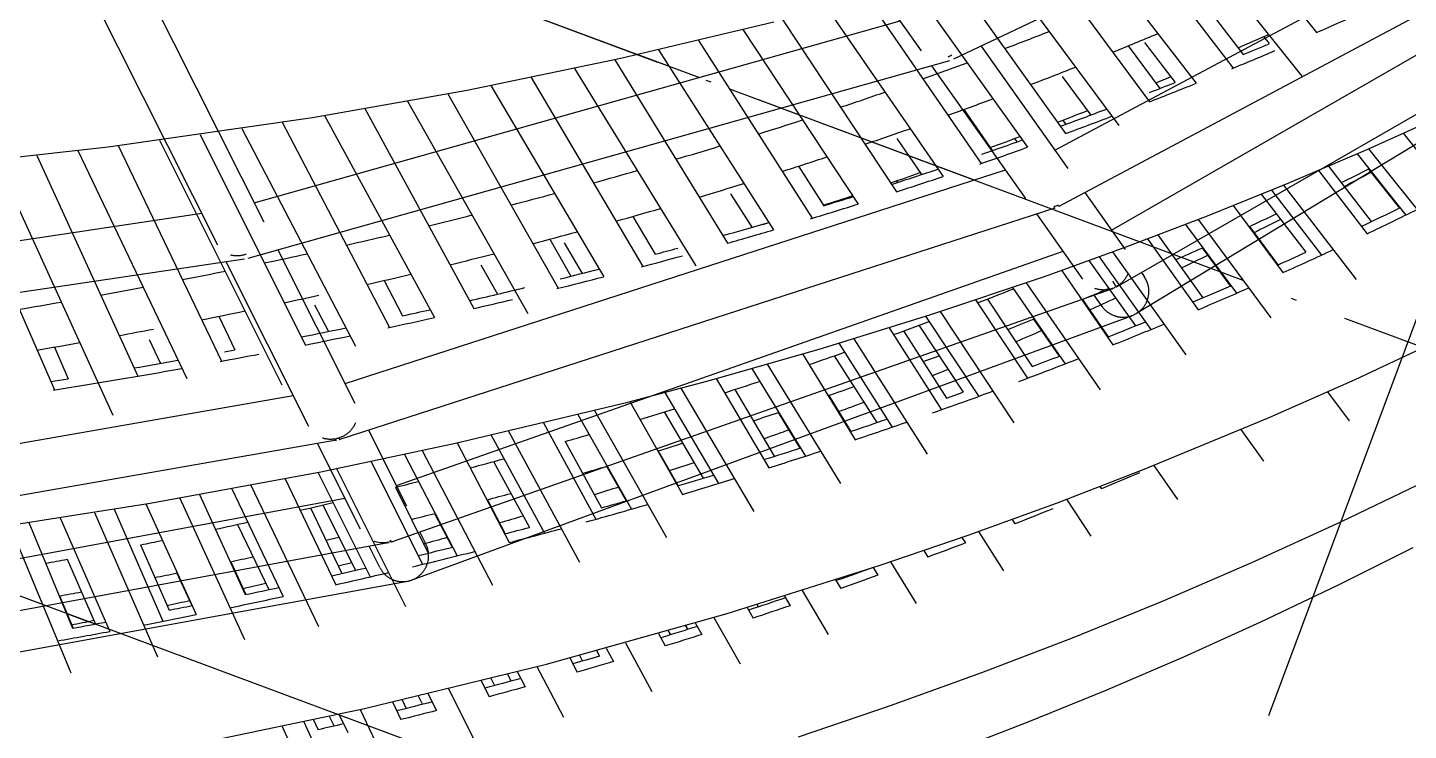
# Model space of a CAD drawing. Header units: millimetres. Extents: x 600121811 to 600690586, y 3472921280 to 3473279938.
# Drawn here: x 600385103 to 600390453, y 3473059061 to 3473061782 of the extents above; entities that cross this region are included whole.
import ezdxf

# ---------------------------------------------------------------- set-up
doc = ezdxf.new("R2010")
doc.units = ezdxf.units.MM
doc.header["$LTSCALE"] = 1000
doc.linetypes.add('AX-MALL-GIRD-200$0$DOTE', pattern=[2.42, 2, -0.2, 0.02, -0.2])
for name, color, linetype in [('AX-MALL-GIRD-200$0$A-Grid', 222, 'AX-MALL-GIRD-200$0$DOTE'), ('AX-MALL-GJ-200$0$A-Anno-Note', 241, 'CONTINUOUS'), ('AX-MALL-WALL-GJ$0$A-Detl-Patt', 8, 'CONTINUOUS'), ('AX-MALL-WALL-GJ$0$A-SEE', 254, 'CONTINUOUS'), ('AX-MALL-WALL-GJ$0$A-Wall-Fnsh', 152, 'CONTINUOUS'), ('AX-MALL-WALL-GJ$0$主梁', 30, 'CONTINUOUS')]:
    doc.layers.add(name, color=color, linetype=linetype)
doc.layers.add('AX-MALL-WALL-GJ$0$M-AUX-TO-ARCH', color=1, linetype='CONTINUOUS', plot=False)

# ---------------------------------------------------------------- blocks, each defined once
blk = doc.blocks.new('AX-MALL-GIRD-200')
at = {"layer": 'AX-MALL-GIRD-200$0$A-Grid'}
for p, q in [((600425246.2, 3473153968.8), (600386516.6, 3473050005.1)), ((600215588.6, 3473125707.5), (600573484.6, 3472992380.8)), ((600214611.2, 3473123083.7), (600572507.2, 3472989756.9))]:
    blk.add_line(p, q, dxfattribs=at)
blk = doc.blocks.new('AX-MALL-WALL-GJ$0$A$C5469763B')
at = {"layer": 'AX-MALL-WALL-GJ$0$A-Detl-Patt'}
for points in [[(-236483.9, 2426, 0.055992), (-115679.2, 1194.4, -0.091487), (-108806.4, 637.9, 0.199165), (-91862.7, 2851.9, -0.091487), (-85363.6, 5155.6, 0.010002), (-64059.8, 8992.3, -0.645417), (-62996.9, 7511.9), (-63092.4, 7346.4)], [(-236398.5, 2314.7, 0.055947), (-115669.1, 1094.9, -0.091487), (-108832.4, 541.4, 0.199165), (-91812.8, 2765.2, -0.091487), (-85347.9, 5056.8, 0.010002), (-64040.2, 8894.3, -0.645417), (-63083.5, 7561.9), (-63129, 7483.1), (-63042.4, 7433.1)], [(-236355.3, 2259.1, 0.055924), (-115664, 1045.2, -0.091487), (-108845.4, 493.1, 0.199165), (-91787.8, 2721.9, -0.091487), (-85340, 5007.4, 0.010002), (-64030.3, 8845.2, -0.645417), (-63126.8, 7586.9), (-63197.3, 7464.7), (-63067.4, 7389.7)], [(-236312.2, 2203.4, 0.055901), (-115658.9, 995.4, -0.091487), (-108858.4, 444.8, 0.199165), (-91762.8, 2678.6, -0.091487), (-85332.1, 4958.1, 0.010002), (-64020.5, 8796.2, -0.645417), (-63170.1, 7611.9), (-63265.6, 7446.4)]]:
    blk.add_lwpolyline(points, format="xyb", dxfattribs=at)
blk = doc.blocks.new('AX-MALL-WALL-GJ$0$fewrgerhgrhtrh')
at = {"layer": 'AX-MALL-WALL-GJ$0$主梁'}
for p, q in [((17473, -5940.5), (15441.6, -8031.6)), ((15932.1, -8224.2), (17768.9, -6150.9)), ((18006.3, -6184.5), (16023.4, -8422.7)), ((16246.4, -8438.5), (18036.6, -6279.8)), ((18272.2, -6309.1), (16342.3, -8636.2)), ((18328.2, -6333.6), (16449.8, -8706.7)), ((15313.6, -8044.5), (14455.3, -7459.4)), ((13097, -9498.7), (15196.5, -7964.7)), ((15524.5, -7946.3), (16004.9, -8273.8)), ((15428.9, -8042.7), (13148.4, -9708.8)), ((15892.2, -8439.1), (15371.9, -8084.3)), ((16098.7, -8337.8), (16321.6, -8489.8)), ((13670.7, -10031), (15779.8, -8362.4)), ((12931.2, -8441.8), (14543.6, -8441.8)), ((16010.6, -8434.9), (13727.6, -10241.1)), ((14882.6, -8441.8), (15679.5, -8441.8)), ((16005.1, -8432.3), (16005.7, -8432.7)), ((16005.7, -8432.7), (16006.2, -8433.1)), ((16006.2, -8433.1), (16006.7, -8433.5)), ((16006.7, -8433.5), (16007.2, -8433.8)), ((16007.2, -8433.8), (16007.6, -8434.1)), ((16007.6, -8434.1), (16008, -8434.3)), ((16008, -8434.3), (16008.2, -8434.4)), ((16008.2, -8434.4), (16008.4, -8434.5)), ((16008.4, -8434.5), (16008.6, -8434.6)), ((16008.6, -8434.6), (16008.8, -8434.7)), ((16008.8, -8434.7), (16008.9, -8434.7)), ((16008.9, -8434.7), (16009.1, -8434.8)), ((16009.1, -8434.8), (16009.2, -8434.9)), ((16009.2, -8434.9), (16009.3, -8434.9)), ((16009.3, -8434.9), (16009.4, -8434.9)), ((16009.4, -8434.9), (16009.5, -8434.9)), ((16009.5, -8434.9), (16009.5, -8435)), ((16009.5, -8435), (16009.6, -8435)), ((16009.6, -8435), (16009.7, -8435)), ((16009.7, -8435), (16009.7, -8435)), ((16009.7, -8435), (16009.8, -8435)), ((16009.8, -8435), (16009.9, -8435)), ((16009.9, -8435), (16009.9, -8435)), ((16009.9, -8435), (16010, -8435)), ((16010, -8435), (16010, -8435)), ((16010, -8435), (16010, -8435)), ((16010, -8435), (16010.1, -8435)), ((16010.1, -8435), (16010.1, -8435)), ((16010.1, -8435), (16010.1, -8435)), ((16010.1, -8435), (16010.2, -8435)), ((16010.2, -8435), (16010.2, -8435)), ((16010.2, -8435), (16010.2, -8435)), ((16010.2, -8435), (16010.2, -8435)), ((16010.2, -8435), (16010.3, -8435)), ((16010.3, -8435), (16010.3, -8435)), ((16010.3, -8435), (16010.3, -8435)), ((16010.3, -8435), (16010.3, -8435)), ((16010.3, -8435), (16010.3, -8435)), ((16010.3, -8435), (16010.4, -8435)), ((16010.4, -8435), (16010.4, -8435)), ((16010.4, -8435), (16010.4, -8435)), ((16010.4, -8435), (16010.4, -8435)), ((16010.4, -8435), (16010.4, -8435)), ((16010.4, -8435), (16010.5, -8435)), ((16010.5, -8435), (16010.5, -8434.9)), ((16010.5, -8434.9), (16010.5, -8434.9)), ((16010.5, -8434.9), (16010.5, -8434.9)), ((16010.5, -8434.9), (16010.5, -8434.9)), ((16010.5, -8434.9), (16010.6, -8434.9)), ((16010.6, -8434.9), (16010.6, -8434.9)), ((16010.6, -8434.9), (16010.6, -8434.9)), ((16010.6, -8434.9), (16010.6, -8434.9)), ((16010.6, -8434.9), (16010.6, -8434.9)), ((16018.5, -8419.5), (16020.6, -8421.1)), ((16020.6, -8421.1), (16021.4, -8421.7)), ((16021.4, -8421.7), (16022.1, -8422.1)), ((16022.1, -8422.1), (16022.4, -8422.3)), ((16022.4, -8422.3), (16022.6, -8422.5)), ((16022.6, -8422.5), (16022.8, -8422.5)), ((16022.8, -8422.5), (16022.9, -8422.6)), ((16022.9, -8422.6), (16023, -8422.6)), ((16023, -8422.6), (16023, -8422.7)), ((16023, -8422.7), (16023.1, -8422.7)), ((16023.1, -8422.7), (16023.1, -8422.7)), ((16023.1, -8422.7), (16023.2, -8422.7)), ((16023.2, -8422.7), (16023.2, -8422.7)), ((16023.2, -8422.7), (16023.2, -8422.7)), ((16023.2, -8422.7), (16023.2, -8422.7)), ((16023.2, -8422.7), (16023.2, -8422.8)), ((16023.2, -8422.8), (16023.3, -8422.8)), ((16023.3, -8422.8), (16023.3, -8422.8)), ((16023.3, -8422.8), (16023.3, -8422.8)), ((16023.3, -8422.8), (16023.3, -8422.8)), ((16023.3, -8422.8), (16023.3, -8422.8)), ((16023.3, -8422.8), (16023.3, -8422.8)), ((16023.3, -8422.8), (16023.3, -8422.8)), ((16023.3, -8422.8), (16023.3, -8422.8)), ((16023.3, -8422.8), (16023.3, -8422.8)), ((16023.3, -8422.8), (16023.3, -8422.8)), ((16023.3, -8422.8), (16023.4, -8422.8)), ((16023.4, -8422.8), (16023.4, -8422.7)), ((16023.4, -8422.7), (16023.4, -8422.7)), ((16023.4, -8422.8), (16023.4, -8422.8)), ((16023.4, -8422.8), (16023.4, -8422.8)), ((16023.4, -8422.8), (16023.4, -8422.8)), ((16023.4, -8422.8), (16023.4, -8422.8)), ((16023.4, -8422.8), (16023.4, -8422.8)), ((16023.4, -8422.8), (16023.4, -8422.8)), ((16023.4, -8422.8), (16023.4, -8422.8)), ((16023.4, -8422.8), (16023.4, -8422.8)), ((16023.4, -8422.8), (16023.4, -8422.8)), ((16023.4, -8422.8), (16023.4, -8422.8)), ((16023.4, -8422.8), (16023.4, -8422.8)), ((16023.4, -8422.8), (16023.4, -8422.8)), ((16023.4, -8422.8), (16023.4, -8422.8)), ((16023.4, -8422.8), (16023.4, -8422.8)), ((16023.4, -8422.8), (16023.4, -8422.8)), ((16023.4, -8422.8), (16023.4, -8422.8)), ((16023.4, -8422.8), (16023.4, -8422.8)), ((16023.4, -8422.8), (16023.4, -8422.8)), ((16023.4, -8422.8), (16023.4, -8422.8)), ((16023.4, -8422.8), (16023.4, -8422.8)), ((16023.4, -8422.8), (16023.4, -8422.8)), ((16209, -8655), (15953, -8480.5)), ((16412.4, -8551.6), (16427.7, -8562.1)), ((13994.9, -10331.9), (16099.4, -8580.3)), ((16356, -8611.9), (16354.6, -8615)), ((16357.3, -8608.8), (16356, -8611.9)), ((16358.4, -8605.8), (16357.3, -8608.8)), ((16359.5, -8602.7), (16358.4, -8605.8)), ((16360.5, -8599.6), (16359.5, -8602.7)), ((16361.3, -8596.5), (16360.5, -8599.6)), ((16362.1, -8593.5), (16361.3, -8596.5)), ((16362.7, -8590.5), (16362.1, -8593.5)), ((16363.2, -8587.4), (16362.7, -8590.5)), ((16363.7, -8584.4), (16363.2, -8587.4)), ((16364.1, -8581.3), (16363.7, -8584.4)), ((16364.3, -8578.2), (16364.1, -8581.3)), ((16364.5, -8575.1), (16364.3, -8578.2)), ((16364.5, -8572), (16364.5, -8575.1)), ((16329.3, -8649.2), (14055.3, -10541.8)), ((16298.3, -8666), (16295.2, -8667.1)), ((16301.3, -8664.9), (16298.3, -8666)), ((16304.4, -8663.6), (16301.3, -8664.9)), ((16307.4, -8662.2), (16304.4, -8663.6)), ((16310.4, -8660.7), (16307.4, -8662.2)), ((16313.3, -8659.1), (16310.4, -8660.7)), ((16316.2, -8657.4), (16313.3, -8659.1)), ((16319.1, -8655.5), (16316.2, -8657.4)), ((16318.8, -8622.3), (16328.6, -8629.2)), ((16321.9, -8653.6), (16319.1, -8655.5)), ((16324.6, -8651.6), (16321.9, -8653.6)), ((16327.3, -8649.5), (16324.6, -8651.6)), ((16330, -8647.3), (16327.3, -8649.5)), ((16328.6, -8629.2), (16332.6, -8631.8)), ((16332.5, -8645), (16330, -8647.3)), ((16335, -8642.6), (16332.5, -8645)), ((16332.6, -8631.8), (16334.3, -8632.9)), ((16334.3, -8632.9), (16335.9, -8633.8)), ((16337.4, -8640.1), (16335, -8642.6)), ((16335.9, -8633.8), (16337.3, -8634.6)), ((16337.3, -8634.6), (16338.5, -8635.2)), ((16339.7, -8637.6), (16337.4, -8640.1)), ((16338.5, -8635.2), (16339, -8635.5)), ((16339, -8635.5), (16339.5, -8635.7)), ((16339.5, -8635.7), (16340, -8635.9)), ((16341.9, -8634.9), (16339.7, -8637.6)), ((16340, -8635.9), (16340.2, -8636)), ((16340.2, -8636), (16340.4, -8636.1)), ((16340.4, -8636.1), (16340.6, -8636.1)), ((16340.6, -8636.1), (16340.8, -8636.2)), ((16340.8, -8636.2), (16340.9, -8636.3)), ((16340.9, -8636.3), (16341.1, -8636.3)), ((16341.1, -8636.3), (16341.2, -8636.3)), ((16341.2, -8636.3), (16341.3, -8636.3)), ((16341.3, -8636.3), (16341.3, -8636.3)), ((16341.3, -8636.3), (16341.4, -8636.4)), ((16341.4, -8636.4), (16341.5, -8636.4)), ((16341.5, -8636.4), (16341.5, -8636.4)), ((16341.5, -8636.4), (16341.6, -8636.4)), ((16341.6, -8636.4), (16341.7, -8636.4)), ((16341.7, -8636.4), (16341.7, -8636.4)), ((16341.7, -8636.4), (16341.8, -8636.4)), ((16341.8, -8636.4), (16341.8, -8636.4)), ((16341.8, -8636.4), (16341.8, -8636.4)), ((16341.8, -8636.4), (16341.8, -8636.4)), ((16341.8, -8636.4), (16341.9, -8636.4)), ((16344, -8632.2), (16341.9, -8634.9)), ((16341.9, -8636.4), (16341.9, -8636.4)), ((16341.9, -8636.4), (16341.9, -8636.4)), ((16341.9, -8636.4), (16341.9, -8636.4)), ((16341.9, -8636.4), (16342, -8636.4)), ((16342, -8636.4), (16342, -8636.4)), ((16342, -8636.4), (16342, -8636.4)), ((16342, -8636.4), (16342, -8636.4)), ((16342, -8636.4), (16342, -8636.4)), ((16342, -8636.4), (16342.1, -8636.4)), ((16342.1, -8636.4), (16342.1, -8636.3)), ((16342.1, -8636.3), (16342.1, -8636.3)), ((16342.1, -8636.3), (16342.1, -8636.3)), ((16342.1, -8636.3), (16342.1, -8636.3)), ((16342.1, -8636.3), (16342.2, -8636.3)), ((16342.2, -8636.3), (16342.3, -8636.2)), ((16342.2, -8636.3), (16342.2, -8636.3)), ((16342.2, -8636.3), (16342.2, -8636.3)), ((16342.2, -8636.3), (16342.2, -8636.3)), ((16342.2, -8636.3), (16342.2, -8636.3)), ((16342.2, -8636.3), (16342.2, -8636.3)), ((16342.2, -8636.3), (16342.2, -8636.3)), ((16342.3, -8636.2), (16342.3, -8636.2)), ((16342.3, -8636.2), (16342.3, -8636.2)), ((16342.3, -8636.2), (16342.3, -8636.2)), ((16346, -8629.5), (16344, -8632.2)), ((16347.9, -8626.7), (16346, -8629.5)), ((16349.8, -8623.8), (16347.9, -8626.7)), ((16351.5, -8620.9), (16349.8, -8623.8)), ((16353.1, -8617.9), (16351.5, -8620.9)), ((16354.6, -8615), (16353.1, -8617.9)), ((16468.4, -8667.5), (16468.9, -8665.2)), ((16468.9, -8665.2), (16469.4, -8662.9)), ((16469.4, -8662.9), (16469.8, -8660.5)), ((16469.8, -8660.5), (16470.1, -8658.2)), ((16470.1, -8658.2), (16470.4, -8655.9)), ((16470.4, -8655.9), (16470.7, -8653.7)), ((16470.7, -8653.7), (16470.8, -8651.4)), ((16470.8, -8651.4), (16471, -8649.1)), ((16471, -8649.1), (16471.1, -8646.9)), ((16471.1, -8646.9), (16471.1, -8644.7)), ((16267.7, -8672), (16264.6, -8672)), ((16270.8, -8671.8), (16267.7, -8672)), ((16273.8, -8671.6), (16270.8, -8671.8)), ((16315, -8727.3), (16271.3, -8697.5)), ((16276.9, -8671.2), (16273.8, -8671.6)), ((16279.9, -8670.8), (16276.9, -8671.2)), ((16283, -8670.2), (16279.9, -8670.8)), ((16286, -8669.6), (16283, -8670.2)), ((16289, -8668.9), (16286, -8669.6)), ((16292.1, -8668), (16289, -8668.9)), ((16295.2, -8667.1), (16292.1, -8668)), ((16435.9, -8720.6), (16437.9, -8718.9)), ((16437.9, -8718.9), (16439.8, -8717.1)), ((16439.8, -8717.1), (16441.6, -8715.3)), ((16441.6, -8715.3), (16443.4, -8713.5)), ((16443.4, -8713.5), (16445.2, -8711.6)), ((16445.2, -8711.6), (16446.9, -8709.6)), ((16446.9, -8709.6), (16448.6, -8707.6)), ((16448.6, -8707.6), (16450.2, -8705.6)), ((16450.2, -8705.6), (16451.7, -8703.6)), ((16451.7, -8703.6), (16453.2, -8701.5)), ((16453.2, -8701.5), (16454.6, -8699.3)), ((16454.6, -8699.3), (16456, -8697.2)), ((16456, -8697.2), (16457.3, -8695)), ((16457.3, -8695), (16458.6, -8692.8)), ((16458.6, -8692.8), (16459.8, -8690.6)), ((16459.8, -8690.6), (16460.9, -8688.3)), ((16460.9, -8688.3), (16462, -8686)), ((16462, -8686), (16463, -8683.7)), ((16463, -8683.7), (16464, -8681.4)), ((16464, -8681.4), (16464.9, -8679.1)), ((16464.9, -8679.1), (16465.7, -8676.8)), ((16465.7, -8676.8), (16466.4, -8674.5)), ((16466.4, -8674.5), (16467.1, -8672.2)), ((16467.1, -8672.2), (16467.8, -8669.8)), ((16467.8, -8669.8), (16468.4, -8667.5)), ((16436.4, -8720.6), (14178.8, -10654.5)), ((16315, -8727.3), (16316.7, -8728.4)), ((16316.7, -8728.4), (16318.3, -8729.5)), ((16318.3, -8729.5), (16320, -8730.5)), ((16320, -8730.5), (16321.7, -8731.5)), ((16321.7, -8731.5), (16323.4, -8732.4)), ((16323.4, -8732.4), (16325.1, -8733.3)), ((16325.1, -8733.3), (16326.8, -8734.2)), ((16326.8, -8734.2), (16328.6, -8735.1)), ((16328.6, -8735.1), (16330.3, -8735.9)), ((16330.3, -8735.9), (16332.1, -8736.6)), ((16332.1, -8736.6), (16333.9, -8737.4)), ((16333.9, -8737.4), (16335.6, -8738.1)), ((16335.6, -8738.1), (16337.4, -8738.7)), ((16337.4, -8738.7), (16339.2, -8739.3)), ((16339.2, -8739.3), (16341, -8739.9)), ((16341, -8739.9), (16342.8, -8740.5)), ((16342.8, -8740.5), (16344.6, -8741)), ((16344.6, -8741), (16346.4, -8741.5)), ((16346.4, -8741.5), (16348.2, -8741.9)), ((16348.2, -8741.9), (16349.9, -8742.3)), ((16349.9, -8742.3), (16351.7, -8742.7)), ((16351.7, -8742.7), (16353.5, -8743)), ((16353.5, -8743), (16355.3, -8743.3)), ((16355.3, -8743.3), (16357.1, -8743.6)), ((16357.1, -8743.6), (16358.8, -8743.8)), ((16358.8, -8743.8), (16360.6, -8744)), ((16360.6, -8744), (16362.4, -8744.2)), ((16362.4, -8744.2), (16364.1, -8744.3)), ((16364.1, -8744.3), (16367.6, -8744.5)), ((16367.6, -8744.5), (16371, -8744.6)), ((16371, -8744.6), (16373.2, -8744.5)), ((16373.2, -8744.5), (16375.5, -8744.5)), ((16375.5, -8744.5), (16377.7, -8744.3)), ((16377.7, -8744.3), (16380, -8744.2)), ((16380, -8744.2), (16382.2, -8743.9)), ((16382.2, -8743.9), (16384.5, -8743.6)), ((16384.5, -8743.6), (16386.8, -8743.3)), ((16386.8, -8743.3), (16389.2, -8742.9)), ((16389.2, -8742.9), (16391.5, -8742.4)), ((16391.5, -8742.4), (16393.8, -8741.9)), ((16393.8, -8741.9), (16396.1, -8741.3)), ((16396.1, -8741.3), (16398.5, -8740.7)), ((16398.5, -8740.7), (16400.8, -8740)), ((16400.8, -8740), (16403.1, -8739.2)), ((16403.1, -8739.2), (16405.4, -8738.4)), ((16405.4, -8738.4), (16407.7, -8737.5)), ((16407.7, -8737.5), (16410, -8736.6)), ((16410, -8736.6), (16412.3, -8735.6)), ((16412.3, -8735.6), (16414.6, -8734.5)), ((16414.6, -8734.5), (16416.9, -8733.4)), ((16416.9, -8733.4), (16419.1, -8732.2)), ((16419.1, -8732.2), (16421.3, -8731)), ((16421.3, -8731), (16423.5, -8729.6)), ((16423.5, -8729.6), (16425.6, -8728.3)), ((16425.6, -8728.3), (16427.8, -8726.8)), ((16427.8, -8726.8), (16429.9, -8725.4)), ((16429.9, -8725.4), (16431.9, -8723.8)), ((16431.9, -8723.8), (16433.9, -8722.2)), ((16433.9, -8722.2), (16435.9, -8720.6)), ((12356.9, -8812), (13157.4, -9554.8)), ((13021.4, -9701.4), (12176.9, -8917.8)), ((10751.6, -10804.6), (12920.1, -9607.4)), ((13246.4, -9637.3), (13733.6, -10089.4)), ((13137.7, -9715.6), (10774.4, -11020.4)), ((13083.4, -9719.8), (13080.6, -9720.1)), ((13086.2, -9719.4), (13083.4, -9719.8)), ((13089, -9719), (13086.2, -9719.4)), ((13091.9, -9718.4), (13089, -9719)), ((13094.7, -9717.7), (13091.9, -9718.4)), ((13097.5, -9717), (13094.7, -9717.7)), ((13100.3, -9716.2), (13097.5, -9717)), ((13103.1, -9715.3), (13100.3, -9716.2)), ((13106, -9714.2), (13103.1, -9715.3)), ((13108.9, -9713.1), (13106, -9714.2)), ((13111.8, -9711.8), (13108.9, -9713.1)), ((13114.7, -9710.5), (13111.8, -9711.8)), ((13117.6, -9709.1), (13114.7, -9710.5)), ((13120.5, -9707.6), (13117.6, -9709.1)), ((13123.3, -9705.9), (13120.5, -9707.6)), ((13126.1, -9704.2), (13123.3, -9705.9)), ((13128.9, -9702.4), (13126.1, -9704.2)), ((13131.6, -9700.6), (13128.9, -9702.4)), ((13134.3, -9698.6), (13131.6, -9700.6)), ((13137, -9696.5), (13134.3, -9698.6)), ((13597.5, -10236), (13074.4, -9750.6)), ((11266.4, -11450.1), (13498.8, -10144.3)), ((13762, -10162.7), (13761.7, -10165.8)), ((13762.1, -10159.7), (13762, -10162.7)), ((13742.5, -10216.2), (13740.5, -10218.9)), ((13744.5, -10213.4), (13742.5, -10216.2)), ((13746.3, -10210.6), (13744.5, -10213.4)), ((13748.1, -10207.6), (13746.3, -10210.6)), ((13749.7, -10204.7), (13748.1, -10207.6)), ((13751.3, -10201.8), (13749.7, -10204.7)), ((13752.7, -10198.8), (13751.3, -10201.8)), ((13754, -10195.8), (13752.7, -10198.8)), ((13755.3, -10192.8), (13754, -10195.8)), ((13756.4, -10189.8), (13755.3, -10192.8)), ((13757.4, -10186.7), (13756.4, -10189.8)), ((13758.3, -10183.7), (13757.4, -10186.7)), ((13759.1, -10180.7), (13758.3, -10183.7)), ((13759.8, -10177.7), (13759.1, -10180.7)), ((13760.4, -10174.8), (13759.8, -10177.7)), ((13761, -10171.8), (13760.4, -10174.8)), ((13761.4, -10168.8), (13761, -10171.8)), ((13761.7, -10165.8), (13761.4, -10168.8)), ((13819.1, -10168.7), (14059.4, -10391.6)), ((13716, -10249), (11292.7, -11666.5)), ((13665.1, -10259.6), (13662.1, -10259.7)), ((13668.1, -10259.4), (13665.1, -10259.6)), ((13671.1, -10259), (13668.1, -10259.4)), ((13674.1, -10258.6), (13671.1, -10259)), ((13677.1, -10258.1), (13674.1, -10258.6)), ((13680, -10257.5), (13677.1, -10258.1)), ((13683, -10256.8), (13680, -10257.5)), ((13685.9, -10256), (13683, -10256.8)), ((13689, -10255.1), (13685.9, -10256)), ((13692, -10254.1), (13689, -10255.1)), ((13695, -10253), (13692, -10254.1)), ((13698, -10251.8), (13695, -10253)), ((13701.1, -10250.4), (13698, -10251.8)), ((13704, -10249), (13701.1, -10250.4)), ((13707, -10247.5), (13704, -10249)), ((13709.9, -10245.9), (13707, -10247.5)), ((13708.5, -10246.6), (13709.2, -10247.1)), ((13709.2, -10247.1), (13709.8, -10247.5)), ((13709.8, -10247.5), (13710.4, -10247.9)), ((13712.8, -10244.1), (13709.9, -10245.9)), ((13710.4, -10247.9), (13710.7, -10248)), ((13710.7, -10248), (13711, -10248.2)), ((13711, -10248.2), (13711.3, -10248.3)), ((13711.3, -10248.3), (13711.6, -10248.5)), ((13711.6, -10248.5), (13711.8, -10248.6)), ((13711.8, -10248.6), (13712.1, -10248.7)), ((13712.1, -10248.7), (13712.4, -10248.8)), ((13712.4, -10248.8), (13712.6, -10248.9)), ((13712.6, -10248.9), (13712.9, -10249)), ((13715.6, -10242.3), (13712.8, -10244.1)), ((13712.9, -10249), (13713.1, -10249.1)), ((13713.1, -10249.1), (13713.3, -10249.2)), ((13713.3, -10249.2), (13713.4, -10249.2)), ((13713.4, -10249.2), (13713.5, -10249.2)), ((13713.5, -10249.2), (13713.7, -10249.2)), ((13713.7, -10249.2), (13713.8, -10249.3)), ((13713.8, -10249.3), (13713.9, -10249.3)), ((13713.9, -10249.3), (13714, -10249.3)), ((13714, -10249.3), (13714.1, -10249.3)), ((13714.1, -10249.3), (13714.2, -10249.3)), ((13714.2, -10249.3), (13714.3, -10249.3)), ((13714.3, -10249.3), (13714.4, -10249.3)), ((13714.4, -10249.3), (13714.5, -10249.3)), ((13714.5, -10249.3), (13714.6, -10249.3)), ((13714.6, -10249.3), (13714.7, -10249.3)), ((13714.7, -10249.3), (13714.8, -10249.3)), ((13714.8, -10249.3), (13714.9, -10249.3)), ((13714.9, -10249.3), (13714.9, -10249.3)), ((13714.9, -10249.3), (13715, -10249.3)), ((13715, -10249.3), (13715.1, -10249.3)), ((13715.1, -10249.3), (13715.2, -10249.3)), ((13715.2, -10249.3), (13715.3, -10249.3)), ((13715.3, -10249.3), (13715.4, -10249.2)), ((13715.4, -10249.2), (13715.4, -10249.2)), ((13715.4, -10249.2), (13715.5, -10249.2)), ((13715.5, -10249.2), (13715.6, -10249.2)), ((13718.4, -10240.3), (13715.6, -10242.3)), ((13715.6, -10249.2), (13715.7, -10249.1)), ((13715.7, -10249.1), (13715.8, -10249.1)), ((13715.8, -10249.1), (13715.9, -10249)), ((13715.8, -10249.1), (13715.8, -10249.1)), ((13715.9, -10249), (13716, -10249)), ((13716, -10249), (13716, -10249)), ((13721.1, -10238.3), (13718.4, -10240.3)), ((13723.8, -10236.1), (13721.1, -10238.3)), ((13721.5, -10238), (13722.7, -10239)), ((13722.7, -10239), (13723.3, -10239.4)), ((13723.3, -10239.4), (13723.8, -10239.7)), ((13726.4, -10233.9), (13723.8, -10236.1)), ((13723.8, -10239.7), (13724.3, -10240.1)), ((13724.3, -10240.1), (13724.7, -10240.4)), ((13724.7, -10240.4), (13725, -10240.5)), ((13725, -10240.5), (13725.2, -10240.6)), ((13725.2, -10240.6), (13725.4, -10240.7)), ((13725.4, -10240.7), (13725.6, -10240.8)), ((13725.6, -10240.8), (13725.7, -10240.9)), ((13725.7, -10240.9), (13725.9, -10241)), ((13725.9, -10241), (13726.1, -10241)), ((13726.1, -10241), (13726.2, -10241.1)), ((13726.2, -10241.1), (13726.3, -10241.1)), ((13726.3, -10241.1), (13726.3, -10241.1)), ((13726.3, -10241.1), (13726.4, -10241.1)), ((13729, -10231.6), (13726.4, -10233.9)), ((13726.4, -10241.1), (13726.5, -10241.2)), ((13726.5, -10241.2), (13726.6, -10241.2)), ((13726.6, -10241.2), (13726.6, -10241.2)), ((13726.6, -10241.2), (13726.7, -10241.2)), ((13726.7, -10241.2), (13726.8, -10241.2)), ((13726.8, -10241.2), (13726.8, -10241.2)), ((13726.8, -10241.2), (13726.9, -10241.2)), ((13726.9, -10241.2), (13726.9, -10241.2)), ((13726.9, -10241.2), (13726.9, -10241.2)), ((13726.9, -10241.2), (13727, -10241.3)), ((13727, -10241.3), (13727, -10241.3)), ((13727, -10241.3), (13727, -10241.3)), ((13727, -10241.3), (13727.1, -10241.3)), ((13727.1, -10241.3), (13727.1, -10241.2)), ((13727.1, -10241.2), (13727.1, -10241.2)), ((13727.1, -10241.2), (13727.2, -10241.2)), ((13727.1, -10241.3), (13727.1, -10241.3)), ((13727.2, -10241.2), (13727.2, -10241.2)), ((13727.2, -10241.2), (13727.2, -10241.2)), ((13727.2, -10241.2), (13727.2, -10241.2)), ((13727.2, -10241.2), (13727.3, -10241.2)), ((13727.3, -10241.2), (13727.3, -10241.2)), ((13727.3, -10241.2), (13727.3, -10241.2)), ((13727.3, -10241.2), (13727.3, -10241.2)), ((13727.3, -10241.2), (13727.4, -10241.2)), ((13727.4, -10241.2), (13727.4, -10241.2)), ((13727.4, -10241.2), (13727.4, -10241.2)), ((13727.4, -10241.2), (13727.4, -10241.2)), ((13727.4, -10241.2), (13727.4, -10241.2)), ((13727.4, -10241.2), (13727.5, -10241.2)), ((13727.5, -10241.2), (13727.5, -10241.1)), ((13727.5, -10241.1), (13727.5, -10241.1)), ((13727.5, -10241.1), (13727.5, -10241.1)), ((13727.5, -10241.1), (13727.6, -10241.1)), ((13727.5, -10241.2), (13727.5, -10241.2)), ((13727.6, -10241.1), (13727.6, -10241.1)), ((13727.6, -10241.1), (13727.6, -10241.1)), ((13731.4, -10229.2), (13729, -10231.6)), ((13733.8, -10226.8), (13731.4, -10229.2)), ((13736.1, -10224.2), (13733.8, -10226.8)), ((13738.3, -10221.6), (13736.1, -10224.2)), ((13740.5, -10218.9), (13738.3, -10221.6)), ((13923.3, -10538.3), (13652, -10286.5)), ((11551.6, -11807.7), (13825.6, -10447.6)), ((14142.8, -10469), (14181.8, -10505.2)), ((14046, -10538.9), (14046.9, -10539.4)), ((14042.7, -10550.8), (11579.2, -12024.2)), ((14045.7, -10651.8), (13978.3, -10589.3)), ((14046.9, -10539.4), (14047.8, -10540)), ((14047.8, -10540), (14048.6, -10540.4)), ((14048.6, -10540.4), (14049.4, -10540.9)), ((14049.4, -10540.9), (14049.8, -10541)), ((14049.8, -10541), (14050.1, -10541.2)), ((14050.1, -10541.2), (14050.5, -10541.4)), ((14050.5, -10541.4), (14050.8, -10541.5)), ((14050.8, -10541.5), (14051.1, -10541.7)), ((14051.1, -10541.7), (14051.5, -10541.8)), ((14051.5, -10541.8), (14051.8, -10541.9)), ((14051.8, -10541.9), (14052.1, -10542)), ((14052.1, -10542), (14052.3, -10542.1)), ((14052.3, -10542.1), (14052.6, -10542.1)), ((14052.6, -10542.1), (14052.7, -10542.2)), ((14052.7, -10542.2), (14052.9, -10542.2)), ((14052.9, -10542.2), (14053, -10542.2)), ((14053, -10542.2), (14053.1, -10542.2)), ((14053.1, -10542.2), (14053.2, -10542.2)), ((14053.2, -10542.2), (14053.4, -10542.3)), ((14053.4, -10542.3), (14053.5, -10542.3)), ((14053.5, -10542.3), (14053.6, -10542.3)), ((14053.6, -10542.3), (14053.7, -10542.3)), ((14053.7, -10542.3), (14053.8, -10542.3)), ((14053.8, -10542.3), (14053.9, -10542.3)), ((14053.9, -10542.3), (14054, -10542.3)), ((14054, -10542.3), (14054.1, -10542.3)), ((14054.1, -10542.3), (14054.2, -10542.3)), ((14054.2, -10542.3), (14054.3, -10542.2)), ((14054.3, -10542.2), (14054.4, -10542.2)), ((14054.4, -10542.2), (14054.4, -10542.2)), ((14054.4, -10542.2), (14054.5, -10542.2)), ((14054.5, -10542.2), (14054.5, -10542.2)), ((14054.5, -10542.2), (14054.5, -10542.2)), ((14054.5, -10542.2), (14054.6, -10542.2)), ((14054.6, -10542.2), (14054.6, -10542.2)), ((14054.6, -10542.2), (14054.7, -10542.2)), ((14054.7, -10542.2), (14054.7, -10542.1)), ((14054.7, -10542.1), (14054.8, -10542.1)), ((14054.8, -10542.1), (14054.8, -10542.1)), ((14054.8, -10542.1), (14054.8, -10542.1)), ((14054.8, -10542.1), (14054.9, -10542.1)), ((14054.9, -10542.1), (14055, -10542)), ((14054.9, -10542.1), (14054.9, -10542.1)), ((14054.9, -10542.1), (14054.9, -10542.1)), ((14055, -10542), (14055, -10542)), ((14055, -10542), (14055.1, -10542)), ((14055.1, -10542), (14055.2, -10541.9)), ((14055.1, -10542), (14055.1, -10542)), ((14055.1, -10542), (14055.1, -10542)), ((14055.2, -10541.9), (14055.2, -10541.9)), ((14055.2, -10541.9), (14055.2, -10541.9)), ((14055.2, -10541.9), (14055.3, -10541.9)), ((14055.3, -10541.9), (14055.3, -10541.8)), ((14055.3, -10541.8), (14055.3, -10541.8)), ((14212.1, -10594.4), (14212.5, -10592.1)), ((14212.5, -10592.1), (14212.8, -10589.8)), ((14212.8, -10589.8), (14213, -10587.5)), ((14213, -10587.5), (14213.2, -10585.2)), ((14213.2, -10585.2), (14213.4, -10583)), ((14213.4, -10580.7), (14213.5, -10578.5)), ((14213.4, -10583), (14213.4, -10580.7)), ((14185.7, -10647.2), (14187.5, -10645.3)), ((14187.5, -10645.3), (14189.2, -10643.4)), ((14189.2, -10643.4), (14190.9, -10641.4)), ((14190.9, -10641.4), (14192.5, -10639.4)), ((14192.5, -10639.4), (14194, -10637.3)), ((14194, -10637.3), (14195.5, -10635.2)), ((14195.5, -10635.2), (14196.9, -10633.1)), ((14196.9, -10633.1), (14198.3, -10631)), ((14198.3, -10631), (14199.6, -10628.8)), ((14199.6, -10628.8), (14200.9, -10626.6)), ((14200.9, -10626.6), (14202.1, -10624.4)), ((14202.1, -10624.4), (14203.2, -10622.1)), ((14203.2, -10622.1), (14204.3, -10619.8)), ((14204.3, -10619.8), (14205.3, -10617.6)), ((14205.3, -10617.6), (14206.3, -10615.3)), ((14206.3, -10615.3), (14207.2, -10612.9)), ((14207.2, -10612.9), (14208, -10610.6)), ((14208, -10610.6), (14208.8, -10608.3)), ((14208.8, -10608.3), (14209.5, -10606)), ((14209.5, -10606), (14210.1, -10603.7)), ((14210.1, -10603.7), (14210.7, -10601.3)), ((14210.7, -10601.3), (14211.3, -10599)), ((14211.3, -10599), (14211.7, -10596.7)), ((14211.7, -10596.7), (14212.1, -10594.4)), ((14164.9, -10664.5), (11675.6, -12145.4)), ((14045.7, -10651.8), (14047.6, -10653.5)), ((14047.6, -10653.5), (14049.4, -10655.1)), ((14049.4, -10655.1), (14051.3, -10656.6)), ((14051.3, -10656.6), (14053.2, -10658.1)), ((14053.2, -10658.1), (14055.2, -10659.6)), ((14055.2, -10659.6), (14057.2, -10661)), ((14057.2, -10661), (14059.2, -10662.3)), ((14059.2, -10662.3), (14061.3, -10663.6)), ((14061.3, -10663.6), (14063.3, -10664.9)), ((14063.3, -10664.9), (14065.4, -10666)), ((14065.4, -10666), (14067.5, -10667.2)), ((14067.5, -10667.2), (14069.7, -10668.2)), ((14069.7, -10668.2), (14071.8, -10669.3)), ((14071.8, -10669.3), (14074, -10670.2)), ((14074, -10670.2), (14076.2, -10671.1)), ((14076.2, -10671.1), (14078.4, -10672)), ((14078.4, -10672), (14080.6, -10672.8)), ((14080.6, -10672.8), (14082.8, -10673.5)), ((14082.8, -10673.5), (14085, -10674.2)), ((14085, -10674.2), (14087.2, -10674.8)), ((14087.2, -10674.8), (14089.4, -10675.4)), ((14089.4, -10675.4), (14091.6, -10675.9)), ((14091.6, -10675.9), (14093.8, -10676.4)), ((14093.8, -10676.4), (14096, -10676.8)), ((14096, -10676.8), (14098.2, -10677.2)), ((14098.2, -10677.2), (14100.4, -10677.5)), ((14100.4, -10677.5), (14102.6, -10677.7)), ((14102.6, -10677.7), (14104.7, -10677.9)), ((14104.7, -10677.9), (14106.9, -10678.1)), ((14106.9, -10678.1), (14109, -10678.2)), ((14109, -10678.2), (14111.1, -10678.3)), ((14111.1, -10678.3), (14113.2, -10678.3)), ((14113.2, -10678.3), (14115.5, -10678.3)), ((14115.5, -10678.3), (14117.7, -10678.2)), ((14117.7, -10678.2), (14119.9, -10678.1)), ((14119.9, -10678.1), (14122.2, -10677.9)), ((14122.2, -10677.9), (14124.5, -10677.7)), ((14124.5, -10677.7), (14126.8, -10677.4)), ((14126.8, -10677.4), (14129.1, -10677)), ((14129.1, -10677), (14131.4, -10676.6)), ((14131.4, -10676.6), (14133.7, -10676.2)), ((14133.7, -10676.2), (14136, -10675.7)), ((14136, -10675.7), (14138.4, -10675.1)), ((14138.4, -10675.1), (14140.7, -10674.4)), ((14140.7, -10674.4), (14143, -10673.7)), ((14143, -10673.7), (14145.4, -10673)), ((14145.4, -10673), (14147.7, -10672.2)), ((14147.7, -10672.2), (14150, -10671.3)), ((14150, -10671.3), (14152.3, -10670.3)), ((14152.3, -10670.3), (14154.6, -10669.3)), ((14154.6, -10669.3), (14156.9, -10668.3)), ((14156.9, -10668.3), (14159.1, -10667.1)), ((14159.1, -10667.1), (14161.3, -10666)), ((14161.3, -10666), (14163.6, -10664.7)), ((14163.6, -10664.7), (14165.7, -10663.4)), ((14165.7, -10663.4), (14167.9, -10662)), ((14167.9, -10662), (14170, -10660.6)), ((14170, -10660.6), (14172.1, -10659.1)), ((14172.1, -10659.1), (14174.2, -10657.6)), ((14174.2, -10657.6), (14176.2, -10656)), ((14176.2, -10656), (14178.2, -10654.3)), ((14178.2, -10654.3), (14180.1, -10652.6)), ((14180.1, -10652.6), (14182.1, -10650.9)), ((14182.1, -10650.9), (14183.9, -10649.1)), ((14183.9, -10649.1), (14185.7, -10647.2))]:
    blk.add_line(p, q, dxfattribs=at)
at = {"layer": 'AX-MALL-WALL-GJ$0$主梁', "extrusion": (0, 0, -1)}
for centre, radius, start, end in [((-15341, -7942.6), 117.7, 220.8355, 228.9701), ((-15939.1, -8350.1), 105.5, 221.1437, 231.2122), ((-13989.8, -10463.9), 100.4, 231.2084, 269.6737)]:
    blk.add_arc(centre, radius, start, end, dxfattribs=at)
at = {"layer": 'AX-MALL-WALL-GJ$0$主梁'}
for centre, radius, start, end in [((16371.6, -8644.2), 99.5, 359.7532, 55.6798), ((16327.7, -8647.1), 2.67, 257.024, 305.3581), ((16434.1, -8717.9), 3.61, 284.6702, 336.723), ((16448.7, -8705.8), 1.42, 278.5823, 319.2784), ((14114.2, -10577.9), 99.3, 359.6623, 47.1128), ((14039.8, -10545.6), 5.97, 262.2439, 299.2841), ((14160.6, -10657.2), 8.41, 280.6696, 321.1832), ((14176.3, -10651.5), 3.87, 280.3209, 309.8103)]:
    blk.add_arc(centre, radius, start, end, dxfattribs=at)
blk = doc.blocks.new('AX-MALL-WALL-GJ$0$edhtrhrtjy')
at = {"layer": 'AX-MALL-WALL-GJ$0$A-Wall-Fnsh'}
for p, q in [((16114.4, -7036.1), (16723.6, -7402.1)), ((15993.8, -7138.6), (16728.8, -7580.3)), ((15850.9, -7257.4), (16469.3, -7643.8)), ((15728, -7357.4), (16354.9, -7749.1)), ((15584, -7472), (16210.8, -7879)), ((16307.9, -7469.1), (16487.4, -7581.3)), ((16537.1, -7488.3), (16567, -7506.2)), ((17068, -7754.9), (17307.4, -7517.5)), ((15458.9, -7569.6), (16132.1, -8006.8)), ((17174.9, -7650.1), (17423.2, -7799.2)), ((15314.2, -7680.1), (15948.6, -8108)), ((16112.1, -7671.2), (16277.4, -7774.5)), ((16058.3, -7704.7), (16230.7, -7816.7)), ((16824, -7987.1), (17068, -7754.9)), ((17070, -7753), (17426.3, -7967)), ((15187, -7775.3), (15829.8, -8208.8)), ((16208.4, -7802.2), (16253.9, -7759.8)), ((17034.6, -7787.2), (17294.5, -7943.4)), ((17096.8, -7827.2), (17261.9, -7926.4)), ((15041.7, -7881.8), (15683, -8330.9)), ((15859.3, -7904.9), (16015.7, -8006.4)), ((16917.2, -7899.5), (17179.3, -8063.3)), ((16948.1, -7870.2), (17178.1, -8013.8)), ((14912.7, -7974.6), (15562.2, -8429.4)), ((16575.3, -8214.6), (16824, -7987.1)), ((16810.4, -7999.8), (17201.8, -8244.4)), ((14767, -8077.2), (15414.4, -8547.6)), ((15920.8, -8063.3), (15937.1, -8074.2)), ((16741.5, -8063.6), (16981.7, -8213.6)), ((16773, -8034.5), (17042.3, -8202.8)), ((14233, -8436.3), (14738.8, -8096.9)), ((14636.3, -8167.6), (15291.7, -8643.8)), ((15547.6, -8157.8), (15706.2, -8268.8)), ((16655.1, -8142.5), (16926.2, -8318.6)), ((15770.6, -8195), (15784, -8204)), ((16322.4, -8436.9), (16575.3, -8214.6)), ((16742, -8196.2), (16897.5, -8297.2)), ((14490.5, -8266.5), (15143.1, -8758.3)), ((16507.1, -8275.4), (16785.3, -8456.1)), ((16546.6, -8240.2), (16943.6, -8498.1)), ((16870.2, -8279.4), (16868.6, -8281.1)), ((16599.6, -8338.1), (16753.2, -8437.9)), ((14358.1, -8354.6), (15018.6, -8852.3)), ((15343, -8354.1), (15481.9, -8451.4)), ((16389.1, -8379.1), (16668.6, -8567.6)), ((16421.3, -8351), (16669.2, -8518.2)), ((17333, -8608.2), (17588.9, -8347.6)), ((13717.3, -8759.8), (14233, -8436.3)), ((14212.3, -8449.8), (14869.4, -8963.1)), ((14288.9, -8400), (14418.4, -8400)), ((14667.7, -8400), (14956.1, -8400)), ((16065.5, -8654.5), (16322.4, -8436.9)), ((16536.3, -8400), (16588.9, -8400)), ((16737.5, -8425), (16736, -8426.7)), ((16279, -8474.2), (16685.2, -8748.2)), ((14078.5, -8535.5), (14786, -9088.3)), ((15398.9, -8508.2), (15405.1, -8512.7)), ((16204.7, -8537.6), (16462.5, -8711.5)), ((16237.4, -8509.8), (16523.9, -8703.1)), ((15024, -8587.2), (15169.2, -8696.6)), ((16119.5, -8609.4), (16406.8, -8810.6)), ((17072, -8863), (17333, -8608.2)), ((13932.9, -8627.2), (14593.5, -9162.1)), ((15241.7, -8635.6), (15245.1, -8638)), ((15704.5, -8946.8), (16065.5, -8654.5)), ((13797.8, -8710.7), (14466, -9251.8)), ((16008.1, -8702), (16420.6, -8990.8)), ((16234.2, -8687), (16378.6, -8788.1)), ((17249.8, -8690.7), (17366.4, -8766.4)), ((13192.9, -9067.8), (13717.3, -8759.8)), ((15964.3, -8737.9), (16258.5, -8943.9)), ((13652.5, -8799), (14315.9, -9355.6)), ((14814.3, -8779.7), (14936.9, -8872)), ((15889.5, -8813.8), (16143.2, -8998.1)), ((16084.1, -8824.6), (16226.7, -8924.5)), ((13516.1, -8880.3), (14240.2, -9487.9)), ((14972.9, -8847), (14992, -8832.3)), ((15846.6, -8833.5), (16141.1, -9047.4)), ((16688.3, -9219.4), (17072, -8863)), ((15734, -8923.5), (16152.2, -9227.3)), ((17703.9, -8905.6), (17472.2, -9146.7)), ((13371.4, -8965.2), (14036.6, -9543.5)), ((15356.8, -9215), (15704.5, -8946.8)), ((15688, -8959.8), (15989.2, -9178.7)), ((16986.1, -8944.7), (17110.4, -9028.5)), ((14489.8, -8993.7), (14622.2, -9101)), ((15675.6, -9001.7), (15927.2, -9184.5)), ((12491.1, -9450.7), (13192.9, -9067.8)), ((13233.9, -9044.5), (13906.3, -9629)), ((15570.8, -9051.4), (15871.8, -9278.2)), ((15627.8, -9042.9), (15874.7, -9229)), ((15740.5, -9127.9), (15790.2, -9085)), ((13089.7, -9126.1), (13756, -9726.1)), ((15457.2, -9138.8), (15880.3, -9457.7)), ((15842.2, -9122.8), (15792.9, -9167.4)), ((17472.2, -9146.7), (17204.8, -9413.9)), ((17546.3, -9380), (17770.6, -9140)), ((14219.5, -9188.7), (14345.8, -9294.7)), ((14275.8, -9182.3), (14383, -9269)), ((15408.9, -9175.6), (15716.5, -9407.3)), ((15874.7, -9229), (15927.2, -9184.5)), ((16718.2, -9192.4), (16849.6, -9284.4)), ((12951.2, -9203.3), (13657.8, -9839.5)), ((14997.3, -9479.7), (15356.8, -9215)), ((15409.4, -9227.4), (15654.3, -9411.9)), ((16415.5, -9460.8), (16688.3, -9219.4)), ((12807.7, -9281.9), (13474.3, -9903.4)), ((15292.4, -9263.3), (15599.2, -9503.1)), ((12668.3, -9357), (13442.9, -10079.3)), ((15177.9, -9348.2), (15605.2, -9682.1)), ((16550.8, -9342.3), (16559.4, -9348.6)), ((14003.6, -9375.3), (14103.4, -9459.1)), ((15127.4, -9385.3), (15440.7, -9630)), ((15443, -9378.3), (15571.8, -9478.9)), ((17204.8, -9413.9), (16932.4, -9674.8)), ((17317.7, -9615.5), (17546.3, -9380)), ((11805.1, -9796.4), (12491.1, -9450.7)), ((12525.6, -9432.6), (13191.6, -10075.7)), ((16138.2, -9696.8), (16415.5, -9460.8)), ((16446.4, -9433.9), (16584.4, -9534.2)), ((12385.4, -9505.8), (13089.5, -10185.7)), ((14722.7, -9673.9), (14997.3, -9479.7)), ((15011.6, -9469.4), (15323.7, -9722)), ((15094.2, -9483.7), (15327.7, -9672.9)), ((15282.4, -9509.1), (15409.6, -9608.5)), ((13673.5, -9562.7), (13788.1, -9665.9)), ((14896.5, -9551.7), (15327.3, -9900.5)), ((12243.6, -9578.6), (12908.1, -10243.1)), ((14843.7, -9589.1), (15162, -9846.8)), ((16276.3, -9580.3), (16292.7, -9592.6)), ((17085.2, -9846.1), (17317.7, -9615.5)), ((12102.6, -9649.7), (12871.1, -10418.2)), ((14152.5, -10057), (14722.7, -9673.9)), ((14728.9, -9669.6), (15045.4, -9935.2)), ((14867.8, -9661), (15099.5, -9848.7)), ((16171, -9669.3), (16315, -9777.8)), ((16932.4, -9674.8), (16654.9, -9929.8)), ((11961.7, -9719.8), (12624, -10405.7)), ((15856.7, -9927.3), (16138.2, -9696.8)), ((16118.6, -9713.1), (16139.2, -9728.6)), ((13454.2, -9745.3), (13540.4, -9822.9)), ((14558.1, -9787.2), (14880.6, -10057.8)), ((14613.3, -9749.5), (15046.7, -10113.2)), ((14899.1, -9809.8), (15018.4, -9909.9)), ((15998.5, -9812.3), (16021.9, -9830.6)), ((14444.3, -9864.2), (14764.6, -10142.6)), ((16848.7, -10072.1), (17085.2, -9846.1)), ((13121.9, -9916.2), (13225.5, -10016.2)), ((14328.4, -9941.6), (14763.7, -10320)), ((14548.9, -9901.7), (14769.7, -10093.7)), ((14732.2, -9935.9), (14850.1, -10034.9)), ((15368.6, -10307.2), (15856.7, -9927.3)), ((15837.4, -9942.7), (15865, -9964.3)), ((15892.3, -9898.6), (16041.6, -10015.3)), ((16654.9, -9929.8), (16372.5, -10178.9)), ((14270.9, -9979.6), (14596.9, -10263.1)), ((13190.6, -10037.2), (13225.5, -10016.2)), ((13701.6, -10342.4), (14152.5, -10057)), ((14158.2, -10053.3), (14481.6, -10344.5)), ((15717.4, -10038.1), (15747.5, -10062.5)), ((12899.8, -10094.8), (12973.5, -10166)), ((13191.8, -10075.9), (13215.5, -10061.3)), ((14315.4, -10071.7), (14534.5, -10262.2)), ((16608.5, -10293.3), (16848.7, -10072.1)), ((14042.1, -10128.2), (14478.7, -10521.3)), ((15610.6, -10121.9), (15764.7, -10246.7)), ((13982.2, -10166.6), (14311.1, -10462.7)), ((15553.2, -10166.3), (15587.1, -10193.9)), ((16372.5, -10178.9), (16085.5, -10422)), ((12566.2, -10250.2), (12659.5, -10346.8)), ((13870.8, -10237), (14196.6, -10540.8)), ((14344.6, -10218.5), (14455.1, -10318)), ((15433.4, -10258.1), (15469.5, -10288.4)), ((15464.4, -10234.5), (15472.7, -10241.4)), ((13754.7, -10309.6), (14191.7, -10717)), ((13993.9, -10297.6), (14202.4, -10492)), ((14781, -10734.8), (15368.6, -10307.2)), ((16364.7, -10509.7), (16608.5, -10293.3)), ((12599.8, -10380.5), (12659.5, -10346.8)), ((13125.3, -10686.9), (13701.6, -10342.4)), ((13692.3, -10348.1), (14023.4, -10656.9)), ((14171.9, -10339.9), (14281.2, -10438.4)), ((15326.1, -10339.2), (15484.4, -10472)), ((13582.3, -10415.5), (13909.8, -10731.8)), ((15234.8, -10407.3), (15247.8, -10418.2)), ((15266.2, -10384), (15305.9, -10417.4)), ((16085.5, -10422), (15794, -10659.4)), ((13466.3, -10485.7), (13903, -10907.3)), ((13754.2, -10460.1), (13961.4, -10653.2)), ((15146.8, -10472.2), (15188.4, -10508.3)), ((15178.1, -10449.2), (15192, -10461.3)), ((13401.5, -10524.5), (13734, -10845.7)), ((13713.3, -10487.4), (13915.9, -10683.1)), ((13292.9, -10588.9), (13594.1, -10890.1)), ((13813.2, -10583.9), (13856.2, -10555.2)), ((15039.1, -10550.7), (15200.9, -10691.3)), ((13225.8, -10628.4), (13651.3, -11053.9)), ((13470.9, -10646.1), (13672.2, -10840.6)), ((13779.7, -10606.1), (13781.2, -10605.1)), ((13937.2, -10630.7), (13893.1, -10661)), ((14945, -10618.5), (14963.3, -10634.3)), ((14976.7, -10595.8), (15021.7, -10634.9)), ((12541.2, -11014.9), (13125.3, -10686.9)), ((13109.8, -10695.8), (13443.1, -11029.2)), ((14857.8, -10680.6), (14904.3, -10722.4)), ((14889, -10658.4), (14907.9, -10675.5)), ((14180.1, -11141.9), (14781, -10734.8)), ((12935.8, -10795.5), (13359.7, -11234.5)), ((13001.9, -10757.8), (13330.8, -11098.4)), ((13496.7, -10790.4), (13595.5, -10889.2)), ((14684.9, -10801.8), (14734.5, -10846.6)), ((14750, -10756.5), (14914.6, -10904.8)), ((13146.7, -10851.3), (13338.1, -11049.4)), ((14653.3, -10823.7), (14676.3, -10844.3)), ((12818.2, -10861.8), (13151.7, -11207.1)), ((13316.3, -10904.6), (13414.2, -11002.5)), ((14566.6, -10883.3), (14617.4, -10930.7)), ((14598.3, -10861.6), (14621.7, -10883.4)), ((12645.3, -10957.9), (13066.9, -11410)), ((12710.4, -10921.9), (13012.2, -11245.6)), ((14458.7, -10956.7), (14625.6, -11112.3)), ((12899.6, -11002.5), (13089.8, -11199.5)), ((14391, -11002.2), (14444.8, -11052.3)), ((14305.1, -11059.5), (14332.3, -11085.9)), ((14359, -11023.6), (14386, -11048.8)), ((14273.5, -11080.5), (14328, -11133.2)), ((12921.8, -11146.1), (13013.7, -11244.7)), ((13567.7, -11529), (14180.1, -11141.9)), ((14165.7, -11151.3), (14334.3, -11314)), ((12972.1, -11200), (13062.7, -11200)), ((14063.4, -11217.7), (14094, -11247.2)), ((14095.4, -11197), (14152.6, -11252.3)), ((13978.5, -11272.3), (14036.2, -11330)), ((14010.5, -11251.8), (14041.1, -11282.4)), ((13905.9, -11318.5), (14069, -11481.7))]:
    blk.add_line(p, q, dxfattribs=at)
for centre, radius, start, end in [((5683.7, 3967.9), 15848, 314.15615, 314.86795), ((5287.2, 3964.3), 16053.8, 314.10192, 314.56189), ((5359.1, 4306.2), 16316.8, 312.89578, 313.52838), ((5413, 4243.3), 16200.7, 313.12356, 313.51053), ((4866, 4407.9), 16491.9, 312.51224, 313.1685), ((5024.1, 4669.7), 16811.1, 311.71559, 312.3767), ((4526.8, 4783.5), 16832.3, 311.19686, 311.82493), ((5025, 4664.4), 16773.3, 311.76907, 312.13304), ((4546.5, 4759.7), 16967.2, 311.34767, 311.98075), ((5337.3, 3126.2), 16070.6, 316.61399, 317.04093), ((5378.2, 3388.1), 16443.8, 315.86167, 316.61083), ((4698.9, 5034.5), 17266.6, 310.5325, 311.16907), ((5386.4, 3383.9), 16399.8, 315.8338, 316.40453), ((4198.8, 5161.2), 17332.5, 310.07176, 310.67682), ((4589.2, 4713.4), 17077.7, 311.49513, 311.91532), ((4680.7, 5058.9), 17330.1, 310.55604, 311.19227), ((4209.2, 5146), 17480, 310.22274, 310.83243), ((5056.6, 3396.3), 16460.1, 315.22075, 315.62907), ((4304, 5038.4), 17510.1, 310.57974, 310.98187), ((5085.6, 3674.3), 16853.2, 314.63403, 315.36295), ((3847.3, 5582.9), 17881.4, 308.98429, 309.56593), ((4372.8, 5419.1), 17770.8, 309.48406, 310.02335), ((4338.6, 5462.2), 17859, 309.41806, 310.04859), ((5081, 3684.3), 16828.2, 314.59497, 315.0067), ((3860.1, 5562.6), 18023.5, 309.13453, 309.72103), ((4802.1, 3651.4), 16820.4, 314.15356, 314.5453), ((3513, 5999.7), 18415.8, 307.93327, 308.49325), ((3903, 5515), 18133, 309.27004, 309.65292), ((3997.3, 5879.6), 18365, 308.32782, 308.91637), ((3977.2, 5905.6), 18431, 308.3557, 308.94397), ((4793.5, 3979.6), 17240.2, 313.40488, 313.93172), ((4784.8, 3981.8), 17283.3, 313.43953, 314.14834), ((3527.8, 5974.6), 18552.8, 308.08266, 308.64768), ((4496.4, 3971.9), 17263.4, 312.83015, 313.20347), ((3173.6, 6438.8), 18970.8, 306.91789, 307.45674), ((3639.2, 6336.4), 18978.6, 307.29426, 307.87786), ((3639.6, 5839.8), 18551.2, 308.41764, 308.78505), ((3697.7, 6261.2), 18850.2, 307.4853, 307.84871), ((4486, 4300.1), 17719.9, 312.27832, 312.9677), ((4493.1, 4301.3), 17680.4, 312.23297, 312.74621), ((3186.2, 6414.2), 19109.6, 307.06614, 307.60998), ((4165.4, 4318.2), 17604.1, 311.62108, 312.10905), ((2830.6, 6899.3), 19545, 305.93695, 306.45524), ((4250.5, 4240.2), 17627.3, 311.81813, 312.17652), ((3282.9, 6809.8), 19538, 306.27305, 306.81644), ((3261.8, 6836), 19604.8, 306.30467, 306.84793), ((2842.1, 6873.6), 19683.5, 306.08371, 306.60703), ((4179.2, 4640.5), 18178.2, 311.03783, 311.82026), ((4221.5, 4603.4), 18086.7, 311.23456, 311.5945), ((3890.2, 4631.7), 18021.3, 310.50731, 310.97621), ((2492.7, 7369.4), 20123.9, 304.98883, 305.48762), ((2915.7, 7311.1), 20192.6, 305.31671, 305.785), ((2973.6, 7234.1), 20063, 305.49284, 305.75182), ((2505.2, 7339.7), 20258.6, 305.13388, 305.63781), ((3861.1, 5008), 18664.2, 309.94249, 310.70502), ((3610.1, 4962.8), 18454.9, 309.42473, 309.87495), ((2162.9, 7844.2), 20702, 304.07232, 304.55264), ((2585.2, 7786.6), 20738.4, 304.43032, 304.86126), ((2545.3, 7838.7), 20837.2, 304.37884, 304.89589), ((2172.1, 7816.7), 20840.4, 304.21564, 304.70101), ((3668.3, 4914.8), 18518.5, 309.47504, 309.80091), ((1816.8, 8360), 21323.2, 303.18673, 303.64871), ((2262.4, 8261.2), 21312.4, 303.45177, 304.04623), ((3588.3, 5350.5), 19066.1, 308.93458, 309.38772), ((3581.1, 5344.2), 19101.7, 308.98842, 309.62259), ((2205.6, 8338.9), 21441.8, 303.48869, 303.90226), ((3324, 5315), 18908.7, 308.37027, 308.80219), ((1824.2, 8332.5), 21462.6, 303.32795, 303.79489), ((3420.7, 5219), 18910.8, 308.54089, 308.85382), ((1497, 8852.9), 21910.7, 302.32961, 302.77488), ((1830.7, 8910.5), 22125.4, 302.6007, 303.07791), ((1894.9, 8820.9), 21982, 302.75462, 303.04055), ((3284.3, 5730.8), 19553, 307.89765, 308.33197), ((3276, 5723.7), 19588.7, 307.9541, 308.57088), ((3062.7, 5648.6), 19332.5, 307.34438, 307.75943), ((1486.9, 8850.1), 22080.4, 302.46898, 302.82505), ((1167.1, 9378), 22530.9, 301.50078, 301.92966), ((1530, 9395.6), 22662.7, 301.73053, 302.17702), ((3124.8, 5596), 19390, 307.38372, 307.68119), ((1505.3, 9423.3), 22732.8, 301.76962, 302.21624), ((2980.6, 6125), 20050.6, 306.89059, 307.30676), ((2968.1, 6121.2), 20091.5, 306.94958, 307.54945), ((1170.6, 9351.2), 22673, 301.63773, 302.07152), ((2788.3, 6011.6), 19787.5, 306.46581, 306.74465), ((843.4, 9910.5), 23154, 300.69838, 301.1117), ((2867.2, 5936.6), 19817, 306.49913, 306.78478), ((1141.9, 10014.7), 23426.9, 300.94209, 301.31598), ((829.8, 9909.2), 23326.8, 300.8332, 301.16516), ((2515.8, 6386.1), 20250.7, 305.37386, 305.75604), ((2645.9, 6553.1), 20630.3, 305.86614, 306.55719), ((2691.1, 6514.4), 20535.8, 306.02731, 306.31117), ((538.3, 10428.1), 23754.9, 299.92111, 300.32011), ((635.2, 10870.9), 24421.8, 299.38985, 300.57568), ((812.8, 10583.7), 24050.6, 300.12495, 300.53736), ((2579.4, 6332.2), 20306.3, 305.40188, 305.67329), ((536.8, 10403.9), 23901.8, 300.05361, 300.45735), ((2263.6, 6744.3), 20688.8, 304.54039, 304.79519), ((2359.3, 6977.6), 21105.6, 304.96199, 305.23089), ((2368.8, 6938.1), 21104.7, 305.0255, 305.59413), ((2344.5, 6665.8), 20714.2, 304.56236, 304.82373), ((2051.4, 7394.3), 21660.5, 303.99946, 304.65804), ((1988.1, 7150.5), 21179.6, 303.50591, 303.85804), ((2083.1, 7376.9), 21591.1, 304.04351, 304.40456), ((1742.2, 7526.1), 21628.5, 302.6075, 302.94591), ((1792.9, 7811.1), 22113.4, 303.14078, 303.49164), ((1779.4, 7799.2), 22148.2, 303.20888, 303.74883), ((1813.3, 7462.6), 21671.9, 302.61813, 302.85583), ((1513.3, 7887.2), 22056, 301.83337, 302.05691), ((1425.1, 8345.9), 22799.7, 302.14518, 302.67486), ((1503.4, 8259), 22646.7, 302.26815, 302.60441), ((1600.5, 7798.4), 22069.5, 301.83799, 302.06778), ((1235.2, 8341.8), 22589, 300.87316, 301.08948), ((1249.3, 8665.2), 23125.9, 301.51606, 301.74178), ((1153, 8781.8), 23313.5, 301.30431, 301.81426), ((1324.6, 8249.4), 22598.2, 300.87199, 301.09446), ((946.6, 9165.2), 23710.3, 300.589, 300.90451), ((867.1, 9254.8), 23866.3, 300.48666, 300.97905)]:
    blk.add_arc(centre, radius, start, end, dxfattribs=at)
at = {"layer": 'AX-MALL-WALL-GJ$0$A-Wall-Fnsh', "extrusion": (0, 0, -1)}
for centre, radius, start, end in [((-5386.6, 2482.8), 15618, 221.34246, 221.78055), ((-5162.9, 2686.4), 15920.5, 222.791, 223.21273), ((-4991.5, 2849.2), 16157, 223.9102, 224.31817), ((-4742.1, 3097), 16508.5, 225.30324, 225.69454), ((-4570.3, 3275.4), 16756.1, 226.37716, 226.7556), ((-4473.1, 3598.9), 17712, 226.45302, 226.97045), ((-4135.5, 3754.9), 17403.4, 228.88181, 229.22389), ((-4239.5, 3852), 18056.5, 227.62325, 228.12363), ((-3948, 3975.3), 17692.9, 229.89065, 230.22821), ((-3998.8, 4123.5), 18419.3, 228.76777, 229.25122), ((-3734.6, 4235.9), 18029.7, 231.14621, 231.46972), ((-3823.8, 4358.7), 18677.8, 229.96875, 230.43678), ((-3562.4, 4454.5), 18307.9, 232.11334, 232.42652), ((-3773.2, 4388.4), 18767.3, 229.88666, 230.35423), ((-3588.5, 4646.4), 19049.4, 231.06598, 231.51807), ((-3532.4, 4682), 19147, 230.98024, 231.43175), ((-3353.7, 4730), 18653.6, 233.31791, 233.61176), ((-3183.5, 4963.8), 18942.8, 234.25318, 234.53775), ((-3359.1, 4938.6), 19420.9, 232.13936, 232.57615), ((-3306.8, 4968.4), 19511.6, 232.04984, 232.48629), ((-3139.4, 5229), 19785.1, 233.30089, 233.61093), ((-3092.9, 5249.9), 19865.1, 233.09517, 233.51746), ((-2819.1, 5494.2), 19586.3, 236.41548, 236.68378), ((-2919.7, 5530.4), 20158, 234.21429, 234.62247), ((-2856.4, 5573), 20265.6, 234.11768, 234.52541), ((-2696.8, 5682.6), 19811, 237.29379, 237.55531), ((-2717, 5819.5), 20511.1, 235.21849, 235.61357), ((-2659.9, 5852.2), 20607, 235.11809, 235.51303), ((-2516, 5970.9), 20151.2, 238.38327, 238.63846), ((-2531.8, 6092.6), 20841.1, 236.20036, 236.4793)]:
    blk.add_arc(centre, radius, start, end, dxfattribs=at)
blk = doc.blocks.new('AX-MALL-WALL-GJ')
at = {"layer": 'AX-MALL-WALL-GJ$0$A-SEE'}
blk.add_blockref('AX-MALL-GIRD-200', (0, 0), dxfattribs=at)
at = {"layer": 'AX-MALL-WALL-GJ$0$A-Wall-Fnsh', "rotation": 339.5681613092246}
blk.add_blockref('AX-MALL-WALL-GJ$0$edhtrhrtjy', (600377009.6, 3473074537.4), dxfattribs=at)
at = {"layer": 'AX-MALL-WALL-GJ$0$M-AUX-TO-ARCH', "rotation": 339.5681613092246}
blk.add_blockref('AX-MALL-WALL-GJ$0$A$C5469763B', (600557212.3, 3472995454.7), dxfattribs=at)
at = {"layer": 'AX-MALL-WALL-GJ$0$主梁', "rotation": 339.5681613092246}
blk.add_blockref('AX-MALL-WALL-GJ$0$fewrgerhgrhtrh', (600377024.3, 3473074576.6), dxfattribs=at)

msp = doc.modelspace()

# ---------------------------------------------------------------- block references
at = {"layer": 'AX-MALL-GJ-200$0$A-Anno-Note'}
msp.add_blockref('AX-MALL-WALL-GJ', (0, 0), dxfattribs=at)

doc.saveas('drawing.dxf')
